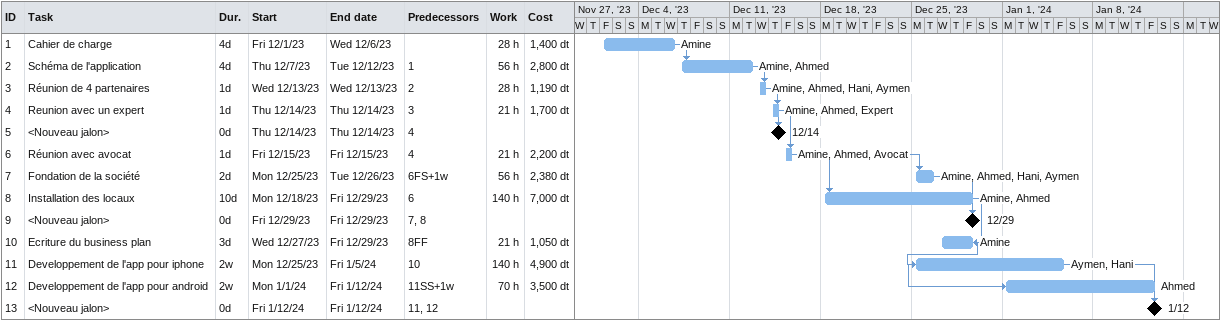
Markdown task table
| ID | Task | Duration | Start | Finish | Predecessors | Resources | Work (h) | Cost (dt) |
|---|---|---|---|---|---|---|---|---|
| 1 | Cahier de charge | 4d | 2023-12-01 | 2023-12-06 |  | Amine | 28 | 1400 |
| 2 | Schéma de l'application | 4d | 2023-12-07 | 2023-12-12 | 1 | Amine, Ahmed | 56 | 2800 |
| 3 | Réunion de 4 partenaires | 1d | 2023-12-13 | 2023-12-13 | 2 | Amine, Ahmed, Hani, Aymen | 28 | 1190 |
| 4 | Reunion avec un expert | 1d | 2023-12-14 | 2023-12-14 | 3 | Amine, Ahmed, Expert | 21 | 1700 |
| 5 | <Nouveau jalon> | 0d | 2023-12-14 | 2023-12-14 | 4 |  |  |  |
| 6 | Réunion avec avocat | 1d | 2023-12-15 | 2023-12-15 | 4 | Amine, Ahmed, Avocat | 21 | 2200 |
| 7 | Fondation de la société | 2d | 2023-12-25 | 2023-12-26 | 6FS+1w | Amine, Ahmed, Hani, Aymen | 56 | 2380 |
| 8 | Installation des locaux | 10d | 2023-12-18 | 2023-12-29 | 6 | Amine, Ahmed | 140 | 7000 |
| 9 | <Nouveau jalon> | 0d | 2023-12-29 | 2023-12-29 | 7, 8 |  |  |  |
| 10 | Ecriture du business plan | 3d | 2023-12-27 | 2023-12-29 | 8FF | Amine | 21 | 1050 |
| 11 | Developpement de l'app pour iphone | 2w | 2023-12-25 | 2024-01-05 | 10 | Aymen, Hani | 140 | 4900 |
| 12 | Developpement de l'app pour android | 2w | 2024-01-01 | 2024-01-12 | 11SS+1w | Ahmed | 70 | 3500 |
| 13 | <Nouveau jalon> | 0d | 2024-01-12 | 2024-01-12 | 11, 12 |  |  |  |
